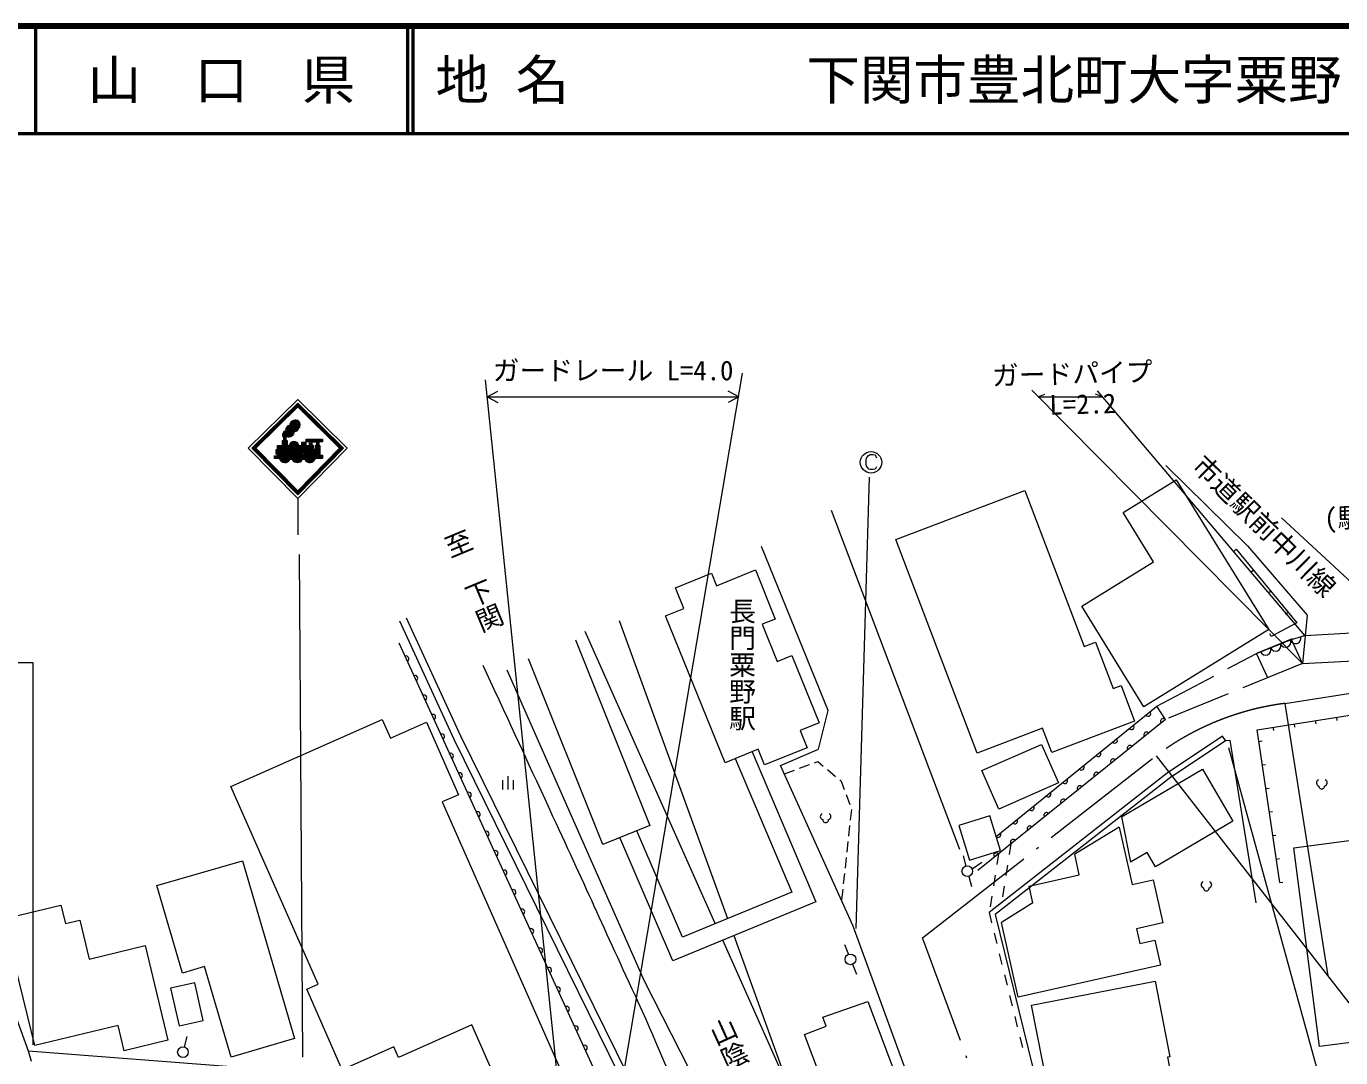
# Model space of a CAD drawing. Units: millimetres, scale not verified. Extents: x 40000 to 680000, y 20000 to 380000.
# Drawn here: x 332152 to 454941, y 283666 to 380000 of the extents above; entities that cross this region are included whole.
import ezdxf
from ezdxf.enums import TextEntityAlignment as Align

# ---------------------------------------------------------------- set-up
doc = ezdxf.new("R2010")
doc.units = ezdxf.units.MM
doc.header["$LTSCALE"] = 1000
doc.linetypes.add('DASHED', pattern=[7.5, 6, -1.5])
doc.linetypes.add('LONG_DASHED_DOTTED', pattern=[15.25, 12, -1.5, 0.25, -1.5])
for name, color, linetype, lineweight in [('M-BGD', 7, 'Continuous', 13), ('M-BMK', 2, 'Continuous', 13), ('M-STR-HTXT', 7, 'Continuous', 13), ('M-STR-STRC', 7, 'Continuous', 13), ('M-TTL', 2, 'Continuous', 140), ('M-TTL-LINE', 7, 'Continuous', 50)]:
    doc.layers.add(name, color=color, linetype=linetype, lineweight=lineweight)
doc.layers.add('M-BMK-HTXT', color=7, linetype='Continuous')
doc.layers.add('M-TTL-TXT', color=7, linetype='Continuous')
doc.styles.add('@ＭＳ ゴシック', font='')
doc.styles.add('ＭＳ ゴシック', font='')
doc.styles.get('@ＭＳ ゴシック').set_extended_font_data('@MS Gothic')
doc.styles.get('ＭＳ ゴシック').set_extended_font_data('MS Gothic')

msp = doc.modelspace()

# ---------------------------------------------------------------- hatches: boundary and pattern name
at = {"layer": 'M-STR-STRC'}
h = msp.add_hatch(dxfattribs=at)
h.set_pattern_fill('USER', color=256, style=0, pattern_type=2)
h.set_pattern_definition([(0.5765, (357509, 344796), (-2.012, 199.99), []), (0.5765, (357509, 344896), (-2.012, 199.99), [])])
h.paths.add_polyline_path([(357509, 344796), (361782, 340608), (357509, 336248), (353234, 340608), (357509, 344796), (357509, 344446), (361422, 340612), (357509, 336605), (353595, 340612), (357509, 344446)])

# ---------------------------------------------------------------- linework, layer by layer
at = {"layer": 'M-BGD'}
for p, q in [((438594, 338975), (446242, 331469)), ((419348, 303116), (407359, 334777)), ((449401, 334081), (459153, 325055)), ((407063, 316096), (400840, 331409)), ((445175, 331148), (444943, 330958)), ((446242, 331469), (451792, 324994)), ((446791, 329187), (446559, 328996)), ((448407, 327225), (448175, 327034)), ((367651, 324759), (372715, 313716)), ((387540, 324515), (397656, 296668)), ((450023, 325263), (449792, 325073)), ((451792, 324994), (451365, 320476)), ((396520, 296201), (384368, 323478)), ((448448, 323002), (448306, 323266)), ((450337, 322720), (451598, 323100)), ((386076, 280710), (366980, 322380)), ((450420, 322791), (447079, 321427)), ((447079, 321427), (450337, 322720)), ((451365, 320476), (450337, 322720)), ((448122, 319152), (447079, 321427)), ((377046, 319878), (389858, 290838)), ((406148, 312496), (407063, 316096)), ((422754, 304336), (437775, 316492)), ((438558, 315247), (437775, 316492)), ((438558, 315247), (421055, 301159)), ((448611, 314532), (448657, 314235)), ((450587, 314840), (450633, 314544)), ((452563, 315148), (452609, 314852)), ((454539, 315457), (454585, 315160)), ((372715, 313716), (388272, 282113)), ((443885, 313705), (438911, 310373)), ((439189, 309958), (444163, 313290)), ((444163, 313290), (443885, 313705)), ((444163, 313290), (444588, 313332)), ((444588, 313332), (447006, 298143)), ((447301, 313204), (447598, 313248)), ((399964, 312242), (405904, 298220)), ((402610, 310971), (406148, 312496)), ((409382, 295962), (402610, 310971)), ((404375, 310696), (405313, 311044)), ((405782, 311218), (406088, 311332)), ((406088, 311332), (406604, 310900)), ((447624, 311008), (447921, 311052)), ((376668, 308714), (376668, 309589)), ((377168, 308714), (377168, 309964)), ((377668, 308714), (377668, 309589)), ((402969, 310174), (403907, 310522)), ((406987, 310579), (407754, 309936)), ((408137, 309615), (408281, 309495)), ((408281, 309495), (408559, 308731)), ((438881, 310352), (422090, 297235)), ((439189, 309958), (422653, 297040)), ((408730, 308261), (409071, 307322)), ((447947, 308812), (448244, 308856)), ((324456, 306029), (332326, 284310)), ((409225, 306850), (409118, 305856)), ((434457, 306164), (435298, 301917)), ((448270, 306616), (448567, 306660)), ((409064, 305358), (408956, 304364)), ((434259, 305199), (430091, 302666)), ((392543, 292729), (387600, 304231)), ((408903, 303867), (408795, 302873)), ((424132, 303636), (423978, 302648)), ((448593, 304420), (448890, 304464)), ((408741, 302376), (408634, 301382)), ((419660, 302533), (419925, 301569)), ((422962, 302694), (422807, 301706)), ((448916, 302224), (449213, 302268)), ((408580, 300885), (408472, 299890)), ((420506, 301311), (421401, 301941)), ((423823, 301660), (423668, 300672)), ((420191, 300605), (420457, 299641)), ((422653, 300718), (422498, 299730)), ((423514, 299684), (423359, 298696)), ((449239, 300028), (449536, 300072)), ((408418, 299393), (408311, 298399)), ((422344, 298742), (422189, 297754)), ((405904, 298220), (392543, 292729)), ((422090, 297235), (422330, 296264)), ((426186, 298127), (423246, 296304)), ((418143, 272097), (409382, 295962)), ((422653, 297040), (432666, 256564)), ((424821, 289312), (423246, 296304)), ((398237, 295069), (403586, 280344)), ((422570, 295293), (422810, 294322)), ((403586, 280344), (397213, 294648)), ((408572, 294240), (408949, 293314)), ((409326, 292388), (409704, 291462)), ((423050, 293352), (423290, 292381)), ((423530, 291410), (423771, 290439)), ((389858, 290838), (407856, 255757)), ((424011, 289469), (424251, 288498)), ((424491, 287527), (424731, 286557)), ((346920, 284669), (347189, 285632)), ((424971, 285586), (425211, 284615)), ((332326, 284310), (351300, 282845)), ((332326, 284310), (332605, 283349))]:
    msp.add_line(p, q, dxfattribs=at)
at = {"layer": 'M-BGD', "linetype": 'DASHED'}
for p, q in [((451598, 323100), (463258, 323763)), ((437775, 316492), (447079, 321427)), ((451365, 320476), (462960, 321118)), ((451365, 320476), (438558, 315247))]:
    msp.add_line(p, q, dxfattribs=at)
at = {"layer": 'M-BGD'}
for points in [[(413378, 332076), (425425, 336651), (430966, 322063), (432048, 322474), (433684, 318165), (434418, 318444), (435689, 315098), (427958, 312162), (427096, 314431), (420965, 312102)], [(439575, 337647), (448228, 323660), (436564, 316444), (430744, 325853), (437438, 329994), (434605, 334573)], [(397424, 311215), (391872, 324942), (393570, 325629), (392787, 327566), (396154, 328927), (396631, 327749), (400268, 329220), (402121, 324637), (400900, 324143), (402304, 320671), (403667, 321222), (406209, 314937), (404459, 314229), (405111, 312618), (401125, 311006), (400532, 312472)], [(383635, 278941), (378267, 276561), (373780, 286728), (366919, 283699), (366491, 284667), (361672, 282540), (358351, 290063), (359414, 290533), (351262, 309004), (365393, 315242), (366160, 313505), (369542, 314998), (372530, 308227), (371006, 307554)], [(421411, 310480), (426996, 312934), (428579, 309333), (422994, 306879)], [(419277, 305357), (420273, 302120), (423163, 303009), (422167, 306246)], [(352337, 302063), (357218, 285469), (351286, 283724), (348799, 292180), (346748, 291577), (344345, 299745)], [(330069, 296634), (335391, 297923), (335811, 296188), (337146, 296512), (338029, 292868), (343247, 294132), (345386, 285301), (341295, 284310), (340719, 286683), (332936, 284798)], [(345626, 290166), (346419, 286628), (348680, 287135), (347887, 290673)], [(441886, 267533), (440255, 267216), (440724, 264803), (443486, 265340), (444278, 261262), (441471, 260717), (441732, 259374), (440404, 259117), (440932, 256400), (434774, 255205), (434306, 257616), (432877, 257339), (430996, 267030), (431751, 267177), (429740, 277538), (427662, 277134), (426994, 280572), (427603, 280690), (426070, 288583), (437619, 290825), (438990, 283761), (438745, 283713)], [(410770, 288929), (415690, 275890), (414786, 275549), (416223, 271741), (411850, 270091), (410356, 274052), (409426, 273701), (404844, 285847), (406877, 286614), (406562, 287447)]]:
    msp.add_lwpolyline(points, close=True, dxfattribs=at)
for points in [[(445175, 331148), (450831, 324283), (448448, 323002)], [(367015, 324467), (372082, 313416), (387526, 282043), (387328, 281329), (385760, 279239)], [(383452, 322685), (390408, 305358), (386012, 303594), (379057, 320921)], [(449239, 300028), (447140, 314302), (461938, 316611), (462830, 315929), (475372, 305171)], [(398388, 311605), (403668, 299139), (393444, 294937), (389178, 304864)], [(434457, 306164), (442025, 310608), (444874, 305756), (437625, 301500), (436846, 302826), (435298, 301917)], [(434259, 305199), (435469, 299828), (437427, 300269), (438329, 296264), (435862, 295708), (436173, 294328), (437582, 294645), (438109, 292304), (424821, 289312)], [(452965, 284705), (450551, 303282), (455737, 303956)], [(426186, 298127), (425833, 299696), (430522, 300751), (430091, 302666)], [(462911, 288671), (459928, 288283), (460270, 285654), (452965, 284705)]]:
    msp.add_lwpolyline(points, dxfattribs=at)
for centre in [(420058, 301087), (409138, 292851), (346785, 284187)]:
    msp.add_circle(centre, 500, dxfattribs=at)
for centre, radius, start, end in [((450726, 322837), 500, 197.6341, 16.81361), ((447926, 321763), 500, 201.65695, 21.65695), ((448856, 322132), 500, 201.65695, 21.65695), ((449785, 322501), 500, 201.65695, 21.65695), ((367641, 320937), 250, 294.62068, 114.62068), ((368474, 319119), 250, 294.62068, 114.62068), ((369307, 317301), 250, 294.62068, 114.62068), ((370141, 315482), 250, 294.62068, 114.62068), ((436941, 315817), 250, 218.98046, 38.98046), ((435386, 314558), 250, 218.98046, 38.98046), ((438363, 315090), 250, 38.82982, 218.82982), ((370974, 313664), 250, 294.62068, 114.62068), ((433832, 313300), 250, 218.98046, 38.98046), ((436805, 313836), 250, 38.82982, 218.82982), ((371807, 311846), 250, 294.62068, 114.62068), ((432277, 312042), 250, 218.98046, 38.98046), ((435247, 312582), 250, 38.82982, 218.82982), ((430722, 310784), 250, 218.98046, 38.98046), ((433689, 311328), 250, 38.82982, 218.82982), ((372640, 310028), 250, 294.62068, 114.62068), ((429167, 309526), 250, 218.98046, 38.98046), ((432131, 310074), 250, 38.82982, 218.82982), ((452973, 309334), 299, 113.44836, 257.2818), ((453374, 309334), 299, 282.7182, 66.55164), ((373473, 308210), 250, 294.62068, 114.62068), ((427613, 308268), 250, 218.98046, 38.98046), ((430573, 308820), 250, 38.82982, 218.82982), ((453173, 309025), 267, 176.52859, 3.47141), ((426058, 307010), 250, 218.98046, 38.98046), ((429015, 307566), 250, 38.82982, 218.82982), ((374307, 306392), 250, 294.62068, 114.62068), ((406622, 306197), 299, 113.44836, 257.2818), ((406823, 305889), 267, 176.52859, 3.47141), ((407024, 306197), 299, 282.7182, 66.55164), ((424503, 305752), 250, 218.98046, 38.98046), ((427457, 306312), 250, 38.82982, 218.82982), ((375140, 304573), 250, 294.62068, 114.62068), ((422949, 304494), 250, 218.98046, 38.98046), ((425899, 305058), 250, 38.82982, 218.82982), ((424341, 303804), 250, 38.82982, 218.82982), ((375973, 302755), 250, 294.62068, 114.62068), ((422783, 302550), 250, 38.82982, 218.82982), ((376806, 300937), 250, 294.62068, 114.62068), ((442190, 299823), 299, 113.44836, 257.2818), ((442592, 299823), 299, 282.7182, 66.55164), ((377640, 299119), 250, 294.62068, 114.62068), ((442391, 299515), 267, 176.52859, 3.47141), ((378473, 297301), 250, 294.62068, 114.62068), ((379306, 295483), 250, 294.62068, 114.62068), ((380139, 293664), 250, 294.62068, 114.62068), ((380972, 291846), 250, 294.62068, 114.62068), ((381806, 290028), 250, 294.62068, 114.62068), ((382639, 288210), 250, 294.62068, 114.62068), ((383472, 286392), 250, 294.62068, 114.62068), ((384305, 284574), 250, 294.62068, 114.62068)]:
    msp.add_arc(centre, radius, start, end, dxfattribs=at)
msp.add_open_spline([(374795, 320341), (377832, 313790), (378593, 312145), (381018, 306887), (384272, 299832), (386080, 295873), (389315, 288810), (391309, 284459), (392189, 281906), (394412, 277668), (395001, 276546), (395505, 276014), (396072, 274882), (396994, 273040), (397122, 272200), (397700, 269867)], degree=3, knots=[0, 0, 0, 0, 1, 1, 1, 2, 2, 2, 3, 3, 3, 4, 4, 4, 5, 5, 5, 5], dxfattribs=at)
at = {"layer": 'M-BMK', "linetype": 'LONG_DASHED_DOTTED'}
for p, q in [((449736, 316759), (463086, 318853)), ((415881, 294858), (437695, 311873)), ((424694, 270950), (415881, 294858))]:
    msp.add_line(p, q, dxfattribs=at)
msp.add_arc((452978, 291491), 25475, 97.31046, 126.86388, dxfattribs=at)
at = {"layer": 'M-STR-HTXT'}
for p, q in [((386595, 274180), (399060, 347587)), ((382440, 275412), (375053, 346971)), ((375217, 345386), (376217, 345906)), ((375217, 345386), (398713, 345386)), ((375217, 345386), (376217, 344866)), ((398713, 345386), (397713, 345906)), ((398713, 345386), (397713, 344866)), ((451365, 320476), (426073, 345999)), ((426680, 345386), (427290, 345625)), ((426680, 345386), (432694, 345386)), ((432694, 345386), (432047, 345634)), ((451598, 323100), (432215, 345950)), ((410601, 339468), (410653, 339686)), ((410601, 339137), (410601, 339468)), ((410649, 338926), (410601, 339137)), ((410761, 338757), (410649, 338926)), ((410653, 339686), (410707, 339753)), ((410707, 339753), (410822, 339908)), ((410822, 339908), (410977, 340014)), ((410977, 340014), (411256, 340016)), ((411256, 340016), (411418, 339965)), ((411418, 339965), (411528, 339854)), ((411528, 339854), (411587, 339686)), ((409679, 295725), (410910, 337892)), ((410867, 338649), (410761, 338757)), ((410984, 338593), (410867, 338649)), ((411258, 338593), (410984, 338593)), ((411420, 338644), (411258, 338593)), ((411530, 338759), (411420, 338644)), ((411580, 338860), (411530, 338759)), ((332808, 320542), (293924, 320542)), ((332808, 284864), (332808, 320542)), ((449736, 316759), (453727, 291319)), ((444455, 312639), (453692, 279105)), ((437695, 311873), (457361, 286660))]:
    msp.add_line(p, q, dxfattribs=at)
msp.add_circle((411064, 339277), 1000, dxfattribs=at)
msp.add_circle((411064, 339277), 1000, dxfattribs=at)
at = {"layer": 'M-STR-STRC'}
for p, q in [((353234, 340608), (357509, 344796)), ((353595, 340612), (357509, 344446)), ((357509, 344796), (361782, 340608)), ((357509, 344446), (361422, 340612)), ((356095, 341786), (357487, 343178)), ((356117, 341667), (357578, 343128)), ((356213, 341621), (357651, 343060)), ((356222, 341489), (357708, 342975)), ((356402, 342235), (357374, 343207)), ((356415, 342389), (356747, 342721)), ((356523, 341648), (357744, 342870)), ((356614, 342710), (356763, 342722)), ((356763, 342722), (356806, 342901)), ((356768, 342742), (357228, 343202)), ((356823, 342938), (357038, 343154)), ((357159, 342143), (357750, 342734)), ((356089, 341074), (356409, 341393)), ((356108, 341941), (356357, 342189)), ((356222, 341315), (356222, 341622)), ((356222, 341348), (356409, 341535)), ((356235, 342181), (356399, 342192)), ((356399, 342192), (356421, 342473)), ((356585, 341663), (356409, 341622)), ((356409, 341622), (356409, 341315)), ((356675, 341659), (357145, 342129)), ((356849, 341692), (357122, 341964)), ((357147, 342143), (357110, 341879)), ((357296, 342147), (357147, 342143)), ((357310, 342153), (357531, 342374)), ((357537, 342430), (357526, 342314)), ((358295, 341439), (359823, 341439)), ((358295, 341195), (358295, 341439)), ((358295, 341439), (359823, 341439)), ((358295, 341299), (358435, 341439)), ((358332, 341195), (358576, 341439)), ((358473, 341195), (358718, 341439)), ((358615, 341195), (358859, 341439)), ((358623, 341062), (359000, 341439)), ((358898, 341195), (359142, 341439)), ((359039, 341195), (359283, 341439)), ((359180, 341195), (359425, 341439)), ((359247, 340978), (359708, 341439)), ((359247, 341120), (359566, 341439)), ((359605, 341195), (359823, 341413)), ((359823, 341439), (359823, 341195)), ((357509, 336248), (353234, 340608)), ((357509, 336605), (353595, 340612)), ((355342, 339618), (356583, 340859)), ((355483, 339618), (357064, 341199)), ((355508, 340209), (356534, 341235)), ((355508, 340068), (356534, 341094)), ((355508, 340351), (356017, 340859)), ((355508, 340044), (355508, 340472)), ((355508, 340472), (355627, 340472)), ((355614, 340032), (356534, 340952)), ((355624, 339618), (357212, 341206)), ((355627, 340472), (355627, 340859)), ((355627, 340859), (356089, 340859)), ((355627, 340752), (355734, 340859)), ((355627, 340611), (355875, 340859)), ((355766, 339618), (357325, 341178)), ((355833, 339544), (357418, 341129)), ((355888, 339458), (357495, 341064)), ((355956, 339385), (357556, 340984)), ((356038, 339325), (357600, 340887)), ((356089, 340859), (356089, 341315)), ((356089, 341315), (356222, 341315)), ((356089, 341215), (356189, 341315)), ((356089, 340932), (356472, 341315)), ((356135, 339280), (357714, 340859)), ((356250, 339254), (357855, 340859)), ((356394, 339257), (358272, 341134)), ((356409, 341315), (356534, 341315)), ((356534, 341315), (356534, 340859)), ((356534, 340859), (356707, 340859)), ((356804, 339525), (358272, 340993)), ((356945, 339525), (358280, 340859)), ((357035, 339473), (358421, 340859)), ((357102, 339399), (358562, 340859)), ((357182, 339337), (358842, 340997)), ((357276, 339290), (358845, 340859)), ((357388, 339261), (358974, 340847)), ((361422, 340612), (357509, 336605)), ((361782, 340608), (357509, 336248)), ((357527, 339258), (358974, 340706)), ((357608, 340859), (357888, 340859)), ((357738, 339327), (358974, 340564)), ((357888, 340859), (357888, 341142)), ((357888, 341142), (358272, 341142)), ((357888, 341034), (357996, 341142)), ((357888, 340892), (358138, 341142)), ((358076, 339525), (359024, 340472)), ((358188, 339495), (359552, 340859)), ((358251, 339417), (359575, 340741)), ((358272, 341142), (358272, 340859)), ((358272, 340859), (358623, 340859)), ((358623, 341195), (358295, 341195)), ((358328, 339352), (359575, 340599)), ((358419, 339302), (359575, 340458)), ((358527, 339268), (359575, 340317)), ((358623, 340859), (358623, 341195)), ((358623, 340920), (358842, 341139)), ((358658, 339257), (359575, 340175)), ((358842, 341195), (359247, 341195)), ((358842, 340859), (358842, 341195)), ((358974, 340859), (358842, 340859)), ((358974, 340472), (358974, 340859)), ((359130, 340472), (358974, 340472)), ((359130, 340720), (359465, 341055)), ((359130, 340579), (359465, 340914)), ((359247, 340859), (359130, 340859)), ((359130, 340859), (359130, 340472)), ((359247, 341195), (359247, 340859)), ((359823, 341195), (359465, 341195)), ((359465, 341195), (359465, 340859)), ((359465, 340859), (359575, 340859)), ((359575, 340859), (359575, 339957)), ((359746, 341195), (359823, 341272)), ((355338, 339618), (355338, 339893)), ((355338, 339893), (355614, 339893)), ((355338, 339757), (355475, 339893)), ((355802, 339618), (355338, 339618)), ((355614, 340044), (355508, 340044)), ((355614, 339893), (355614, 340044)), ((356654, 339375), (356720, 339442)), ((357001, 339525), (356778, 339525)), ((358169, 339525), (357935, 339525)), ((358839, 339297), (359134, 339592)), ((359823, 339618), (359144, 339618)), ((359160, 339618), (359575, 340034)), ((359301, 339618), (359639, 339957)), ((359443, 339618), (359781, 339957)), ((359575, 339957), (359823, 339957)), ((359584, 339618), (359823, 339857)), ((359726, 339618), (359823, 339716)), ((359823, 339957), (359823, 339618)), ((357509, 335891), (357509, 332505)), ((357971, 283722), (357663, 330659))]:
    msp.add_line(p, q, dxfattribs=at)
msp.add_lwpolyline([(352881, 340612), (357509, 345146), (362136, 340612), (357509, 335891)], close=True, dxfattribs=at)
for centre, radius, start, end in [((357016, 342186), 660, 127.48801, 154.27182), ((357247, 342730), 473, 89.54322, 158.78558), ((357328, 342784), 425, 337.51491, 100.42203), ((357444, 342704), 289, 288.69673, 343.32861), ((356632, 341817), 538, 137.54014, 188.35425), ((356205, 341727), 106, 173.5907, 279.19425), ((356656, 342236), 578, 262.97287, 321.75915), ((357121, 342633), 516, 289.82845, 321.79441), ((357158, 340743), 465, 14.44778, 165.55222), ((356311, 339785), 535, 198.16656, 330.86103), ((357468, 339794), 539, 209.98727, 330.01273), ((358635, 339796), 539, 210.22679, 340.74562)]:
    msp.add_arc(centre, radius, start, end, dxfattribs=at)
at = {"layer": 'M-TTL'}
msp.add_line((680000, 380000), (40000, 380000), dxfattribs=at)
at = {"layer": 'M-TTL-LINE'}
for p, q in [((333000, 380000), (333000, 370000)), ((367750, 380000), (367750, 370000)), ((368250, 380000), (368250, 370000)), ((40000, 370000), (680000, 370000))]:
    msp.add_line(p, q, dxfattribs=at)

# ---------------------------------------------------------------- texts
at = {"layer": 'M-BGD', "style": 'ＭＳ ゴシック'}
msp.add_text('(駐)', height=1833, rotation=1.527, dxfattribs=at).set_placement((455929, 332649), align=Align.BOTTOM_CENTER)
at = {"layer": 'M-BMK-HTXT'}
for s, rotation, style, p in [('市道駅前中川線', 315.482, 'ＭＳ ゴシック', (446779, 332279)), ('至\u3000下関', 292.6, '@ＭＳ ゴシック', (372591, 327661)), ('長門粟野駅', 270, '@ＭＳ ゴシック', (397560, 320384)), ('山陰本線', 294.352, '@ＭＳ ゴシック', (397471, 282117))]:
    msp.add_text(s, height=1833, rotation=rotation, dxfattribs=dict(at, style=style)).set_placement(p, align=Align.BOTTOM_CENTER)
at = {"layer": 'M-STR-HTXT', "style": 'ＭＳ ゴシック'}
msp.add_text('ガードレール L=4.0', height=1833, dxfattribs=at).set_placement((386965, 346386), align=Align.BOTTOM_CENTER)
for s, p in [('ガードパイプ', (429906, 346094)), ('L=2.2', (430884, 343250))]:
    msp.add_text(s, height=1833, rotation=1.527, dxfattribs=at).set_placement(p, align=Align.BOTTOM_CENTER)
at = {"layer": 'M-TTL-TXT', "style": 'ＭＳ ゴシック'}
msp.add_text('山\u3000口\u3000県', height=3666, dxfattribs=at).set_placement((350375, 375000), align=Align.MIDDLE_CENTER)
for s, p in [('地 名', (370380, 375000)), ('下関市豊北町大字粟野', (405024, 375000))]:
    msp.add_text(s, height=3666, dxfattribs=at).set_placement(p, align=Align.MIDDLE_LEFT)

doc.saveas('drawing.dxf')
